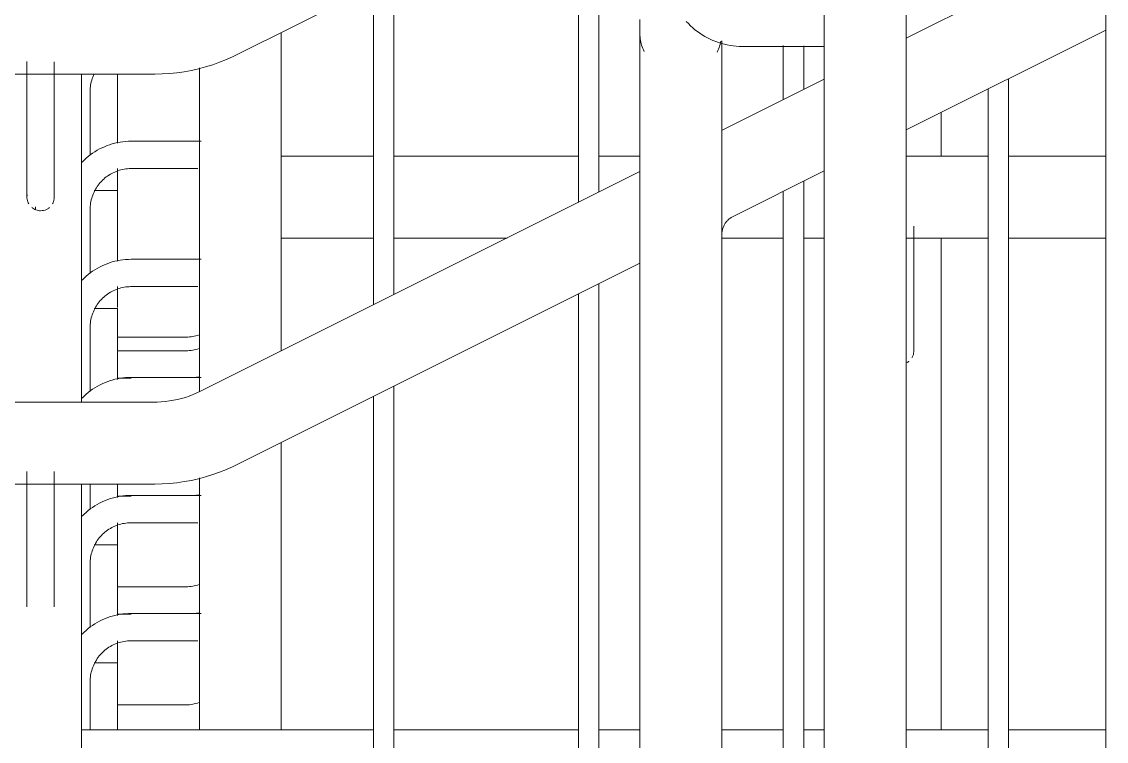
# Model space of a CAD drawing. Header units: millimetres. Extents: x -515342 to 330399, y -224905 to 507333.
# Drawn here: x 77352 to 77881, y 1952 to 2303 of the extents above; entities that cross this region are included whole.
import ezdxf

# ---------------------------------------------------------------- set-up
doc = ezdxf.new("R2010")
doc.units = ezdxf.units.MM
doc.layers.get('0').update_dxf_attribs({"lineweight": 0})
doc.layers.add('Ограждение', color=7, linetype='Continuous', lineweight=0)

# ---------------------------------------------------------------- blocks, each defined once
blk = doc.blocks.new('Ограждение - АР_Ограждение_Балясина_D40 доп поручень 700-V131-О_АР_Эскиз_Фасад 12-1 копия 1')
at = {"layer": 'Ограждение'}
for p, q in [((-104962.91, 169.91), (-104962.91, 191.32)), ((-104976.25, 101.67), (-104976.25, 135.86)), ((-104962.91, -110), (-104962.91, 130))]:
    blk.add_line(p, q, dxfattribs=at)
at = {"layer": 'Ограждение', "flags": 128}
blk.add_lwpolyline([(-104976.25, 75), (-104976.25, 75.02), (-104976.25, 75.09), (-104976.25, 75.19), (-104976.25, 75.34), (-104976.25, 75.53), (-104976.25, 75.76), (-104976.25, 76.04), (-104976.25, 76.35), (-104976.25, 76.71), (-104976.25, 77.11), (-104976.25, 77.54), (-104976.25, 78.01), (-104976.25, 78.52), (-104976.25, 79.07), (-104976.25, 79.66), (-104976.25, 80.28), (-104976.25, 80.93), (-104976.25, 81.62), (-104976.25, 82.34), (-104976.25, 83.09), (-104976.25, 83.87), (-104976.25, 84.68), (-104976.25, 85.51), (-104976.25, 86.37), (-104976.25, 87.26), (-104976.25, 88.17), (-104976.25, 89.1), (-104976.25, 90.05), (-104976.25, 91.02), (-104976.25, 92), (-104976.25, 93.01), (-104976.25, 94.02), (-104976.25, 95.05), (-104976.25, 96.09), (-104976.25, 97.13), (-104976.25, 98.19), (-104976.25, 99.25), (-104976.25, 100.31), (-104976.25, 101.38), (-104976.25, 101.67)], dxfattribs=at)
at = {"layer": 'Ограждение'}
for points, knots in [([(-104976.26, 75.44), (-104976.25, 75.2), (-104976.24, 74.7), (-104976.31, 73.97), (-104976.51, 73.04), (-104976.82, 72.25), (-104977.1, 71.74), (-104977.15, 71.65)], [0.4791667, 0.4791667, 0.4791667, 0.4791667, 0.5138889, 0.5486111, 0.5833333, 0.6527778, 0.6666667, 0.6666667, 0.6666667, 0.6666667]), ([(-104978.62, 69.9), (-104978.69, 69.84), (-104979.14, 69.47), (-104979.65, 69.17), (-104980.09, 68.96)], [0.77777778, 0.77777778, 0.77777778, 0.77777778, 0.79166667, 0.86111111, 0.86111111, 0.86111111, 0.86111111])]:
    blk.add_open_spline(points, degree=3, knots=knots, dxfattribs=at)
blk = doc.blocks.new('Ограждение - АР_Ограждение_Балясина_D40 доп поручень 700-V133-О_АР_Эскиз_Фасад 12-1 копия 1')
at = {"layer": 'Ограждение'}
for p, q in [((-105323.65, 356.67), (-105358.33, 356.67)), ((-105378.33, 316.7), (-105378.33, 320.7)), ((-105370.34, 275), (-105365, 275)), ((-105365, 268.37), (-105365, 275)), ((-105331.67, 81.67), (-105365, 81.67))]:
    blk.add_line(p, q, dxfattribs=at)
at = {"layer": 'Ограждение', "flags": 128}
for points in [[(-105358.33, 356.67), (-105359.67, 356.64), (-105361, 356.56), (-105362.32, 356.43), (-105363.64, 356.24), (-105364.96, 356), (-105366.26, 355.71), (-105367.55, 355.37), (-105368.82, 354.97), (-105370.08, 354.53), (-105371.31, 354.04), (-105372.53, 353.49), (-105373.73, 352.9), (-105374.9, 352.26), (-105376.04, 351.58), (-105377.15, 350.84), (-105378.24, 350.07), (-105379.29, 349.25), (-105380.31, 348.39), (-105381.3, 347.49), (-105382.25, 346.56)], [(-105325.17, 82.75), (-105325.93, 82.51), (-105326.7, 82.29), (-105327.48, 82.11), (-105328.27, 81.96), (-105329.06, 81.84), (-105329.85, 81.75), (-105330.65, 81.69), (-105331.45, 81.67), (-105331.67, 81.67)]]:
    blk.add_lwpolyline(points, dxfattribs=at)
blk = doc.blocks.new('Ограждение - АР_Ограждение_Балясина_D40 доп поручень 700-V134-О_АР_Эскиз_Фасад 12-1 копия 1')
at = {"layer": 'Ограждение'}
for p, q in [((-105324.05, 350.03), (-105358.33, 350.03)), ((-105358.33, 336.7), (-105325.73, 336.7)), ((-105378.33, 286.72), (-105378.33, 316.7)), ((-105376.36, 268.37), (-105365, 268.37)), ((-105365, 250), (-105365, 268.37)), ((-105331.67, 75.03), (-105365, 75.03)), ((-105365, 61.7), (-105358.33, 61.7)), ((-105326.36, 62.13), (-105325.04, 62.36))]:
    blk.add_line(p, q, dxfattribs=at)
at = {"layer": 'Ограждение', "flags": 128}
for points in [[(-105358.33, 350.03), (-105359.67, 350.01), (-105361, 349.93), (-105362.32, 349.79), (-105363.64, 349.61), (-105364.96, 349.37), (-105366.26, 349.08), (-105367.55, 348.74), (-105368.82, 348.34), (-105370.08, 347.9), (-105371.31, 347.4), (-105372.53, 346.86), (-105373.73, 346.27), (-105374.9, 345.63), (-105376.04, 344.94), (-105377.15, 344.21), (-105378.24, 343.44), (-105379.29, 342.62), (-105380.31, 341.76), (-105381.3, 340.86), (-105382.25, 339.92)], [(-105378.33, 316.7), (-105378.32, 317.5), (-105378.27, 318.3), (-105378.19, 319.09), (-105378.08, 319.89), (-105377.93, 320.67), (-105377.76, 321.45), (-105377.55, 322.23), (-105377.32, 322.99), (-105377.05, 323.75), (-105376.75, 324.49), (-105376.43, 325.22), (-105376.07, 325.94), (-105375.69, 326.64), (-105375.28, 327.32), (-105374.84, 327.99), (-105374.38, 328.64), (-105373.88, 329.28), (-105373.37, 329.89), (-105372.83, 330.48), (-105372.27, 331.05), (-105371.68, 331.59), (-105371.08, 332.12), (-105370.45, 332.61), (-105369.8, 333.08), (-105369.14, 333.53), (-105368.46, 333.95), (-105367.76, 334.34), (-105367.05, 334.7), (-105366.32, 335.04), (-105365.58, 335.34), (-105364.83, 335.62), (-105364.07, 335.86), (-105363.3, 336.07), (-105362.52, 336.26), (-105361.73, 336.41), (-105360.94, 336.53), (-105360.15, 336.62), (-105359.35, 336.67), (-105358.55, 336.7), (-105358.33, 336.7)], [(-105325.17, 76.12), (-105325.93, 75.87), (-105326.7, 75.66), (-105327.48, 75.48), (-105328.27, 75.32), (-105329.06, 75.2), (-105329.85, 75.12), (-105330.65, 75.06), (-105331.45, 75.03), (-105331.67, 75.03)]]:
    blk.add_lwpolyline(points, dxfattribs=at)
blk = doc.blocks.new('Ограждение - АР_Ограждение_Балясина_D40 доп поручень 700-V135-О_АР_Эскиз_Фасад 12-1 копия 1')
at = {"layer": 'Ограждение'}
for p, q in [((-105324.05, 292.43), (-105358.33, 292.43)), ((-105358.33, 279.1), (-105325.73, 279.1)), ((-105378.33, 250), (-105378.33, 259.1)), ((-105365, 176.27), (-105365, 210.01)), ((-105365, 153.17), (-105365, 163.93)), ((-105365, 4.1), (-105358.33, 4.1)), ((-105326.36, 4.53), (-105325.04, 4.76))]:
    blk.add_line(p, q, dxfattribs=at)
at = {"layer": 'Ограждение', "flags": 128}
for points in [[(-105358.33, 292.43), (-105359.67, 292.41), (-105361, 292.33), (-105362.32, 292.19), (-105363.64, 292.01), (-105364.96, 291.77), (-105366.26, 291.48), (-105367.55, 291.14), (-105368.82, 290.74), (-105370.08, 290.3), (-105371.31, 289.8), (-105372.53, 289.26), (-105373.73, 288.67), (-105374.9, 288.03), (-105376.04, 287.34), (-105377.15, 286.61), (-105378.24, 285.84), (-105379.29, 285.02), (-105380.31, 284.16), (-105381.3, 283.26), (-105382.25, 282.32)], [(-105378.33, 259.1), (-105378.32, 259.9), (-105378.27, 260.7), (-105378.19, 261.49), (-105378.08, 262.29), (-105377.93, 263.07), (-105377.76, 263.85), (-105377.55, 264.63), (-105377.32, 265.39), (-105377.05, 266.15), (-105376.75, 266.89), (-105376.43, 267.62), (-105376.07, 268.34), (-105375.69, 269.04), (-105375.28, 269.72), (-105374.84, 270.39), (-105374.38, 271.04), (-105373.88, 271.68), (-105373.37, 272.29), (-105372.83, 272.88), (-105372.27, 273.45), (-105371.68, 273.99), (-105371.08, 274.52), (-105370.45, 275.01), (-105369.8, 275.48), (-105369.14, 275.93), (-105368.46, 276.35), (-105367.76, 276.74), (-105367.05, 277.1), (-105366.32, 277.44), (-105365.58, 277.74), (-105364.83, 278.02), (-105364.07, 278.26), (-105363.3, 278.47), (-105362.52, 278.66), (-105361.73, 278.81), (-105360.94, 278.93), (-105360.15, 279.02), (-105359.35, 279.07), (-105358.55, 279.1), (-105358.33, 279.1)]]:
    blk.add_lwpolyline(points, dxfattribs=at)
blk = doc.blocks.new('Ограждение - АР_Ограждение_Балясина_D40 доп поручень 700-V136-О_АР_Эскиз_Фасад 12-1 копия 1')
at = {"layer": 'Ограждение'}
for p, q in [((-105378.33, 170.39), (-105378.33, 201.5)), ((-105376.36, 153.17), (-105365, 153.17)), ((-105365, 118.67), (-105365, 153.17)), ((-105405, 145.17), (-105405, 143.86)), ((-105365, 96.07), (-105365, 106.33)), ((-105331.67, -40.17), (-105365, -40.17)), ((-105326.36, -53.07), (-105325.04, -52.84)), ((-105365, -53.5), (-105358.33, -53.5))]:
    blk.add_line(p, q, dxfattribs=at)
at = {"layer": 'Ограждение', "flags": 128}
for points in [[(-105378.33, 201.5), (-105378.32, 202.3), (-105378.27, 203.1), (-105378.19, 203.89), (-105378.08, 204.69), (-105377.93, 205.47), (-105377.76, 206.25), (-105377.55, 207.03), (-105377.32, 207.79), (-105377.05, 208.55), (-105376.75, 209.29), (-105376.43, 210.02)], [(-105325.17, -39.08), (-105325.93, -39.33), (-105326.7, -39.54), (-105327.48, -39.72), (-105328.27, -39.88), (-105329.06, -40), (-105329.85, -40.08), (-105330.65, -40.14), (-105331.45, -40.17), (-105331.67, -40.17)]]:
    blk.add_lwpolyline(points, dxfattribs=at)
blk = doc.blocks.new('Ограждение - АР_Ограждение_Балясина_D40 доп поручень 700-V137-О_АР_Эскиз_Фасад 12-1 копия 1')
at = {"layer": 'Ограждение'}
for p, q in [((-105324.05, 177.23), (-105358.33, 177.23)), ((-105358.33, 163.9), (-105325.73, 163.9)), ((-105378.33, 112.79), (-105378.33, 143.9)), ((-105376.28, 95.57), (-105365, 95.57)), ((-105365, 61.07), (-105365, 95.57)), ((-105331.67, -97.77), (-105365, -97.77))]:
    blk.add_line(p, q, dxfattribs=at)
at = {"layer": 'Ограждение', "flags": 128}
for points in [[(-105358.33, 177.23), (-105359.67, 177.21), (-105361, 177.13), (-105362.32, 176.99), (-105363.64, 176.81), (-105364.96, 176.57), (-105366.26, 176.28), (-105367.55, 175.94), (-105368.82, 175.54), (-105370.08, 175.1), (-105371.31, 174.6), (-105372.53, 174.06), (-105373.73, 173.47), (-105374.9, 172.83), (-105376.04, 172.14), (-105377.15, 171.41), (-105378.24, 170.64), (-105379.29, 169.82), (-105380.31, 168.96), (-105381.3, 168.06), (-105382.25, 167.12)], [(-105378.33, 143.9), (-105378.32, 144.7), (-105378.27, 145.5), (-105378.19, 146.29), (-105378.08, 147.09), (-105377.93, 147.87), (-105377.76, 148.65), (-105377.55, 149.43), (-105377.32, 150.19), (-105377.05, 150.95), (-105376.75, 151.69), (-105376.43, 152.42), (-105376.07, 153.14), (-105375.69, 153.84), (-105375.28, 154.52), (-105374.84, 155.19), (-105374.38, 155.84), (-105373.88, 156.48), (-105373.37, 157.09), (-105372.83, 157.68), (-105372.27, 158.25), (-105371.68, 158.79), (-105371.08, 159.32), (-105370.45, 159.81), (-105369.8, 160.28), (-105369.14, 160.73), (-105368.46, 161.15), (-105367.76, 161.54), (-105367.05, 161.9), (-105366.32, 162.24), (-105365.58, 162.54), (-105364.83, 162.82), (-105364.07, 163.06), (-105363.3, 163.27), (-105362.52, 163.46), (-105361.73, 163.61), (-105360.94, 163.73), (-105360.15, 163.82), (-105359.35, 163.87), (-105358.55, 163.9), (-105358.33, 163.9)], [(-105325.17, -96.68), (-105325.93, -96.93), (-105326.7, -97.14), (-105327.48, -97.32), (-105328.27, -97.48), (-105329.06, -97.6), (-105329.85, -97.68), (-105330.65, -97.74), (-105331.45, -97.77), (-105331.67, -97.77)]]:
    blk.add_lwpolyline(points, dxfattribs=at)
blk = doc.blocks.new('Ограждение - АР_Ограждение_Балясина_D40 доп поручень 700-V138-О_АР_Эскиз_Фасад 12-1 копия 1')
at = {"layer": 'Ограждение'}
for p, q in [((-105324.05, 119.63), (-105358.33, 119.63)), ((-105358.33, 106.3), (-105325.73, 106.3)), ((-105378.33, 55.19), (-105378.33, 86.3)), ((-105365, 3.47), (-105365, 10.01)), ((-105365, -19.63), (-105365, -8.87)), ((-105331.67, -155.37), (-105365, -155.37)), ((-105365, -168.7), (-105331.67, -168.7))]:
    blk.add_line(p, q, dxfattribs=at)
at = {"layer": 'Ограждение', "flags": 128}
for points in [[(-105358.33, 119.63), (-105359.67, 119.61), (-105361, 119.53), (-105362.32, 119.39), (-105363.64, 119.21), (-105364.96, 118.97), (-105366.26, 118.68), (-105367.55, 118.34), (-105368.82, 117.94), (-105370.08, 117.5), (-105371.31, 117), (-105372.53, 116.46), (-105373.73, 115.87), (-105374.9, 115.23), (-105376.04, 114.54), (-105377.15, 113.81), (-105378.24, 113.04), (-105379.29, 112.22), (-105380.31, 111.36), (-105381.3, 110.46), (-105382.25, 109.52)], [(-105378.33, 86.3), (-105378.32, 87.1), (-105378.27, 87.9), (-105378.19, 88.69), (-105378.08, 89.49), (-105377.93, 90.27), (-105377.76, 91.05), (-105377.55, 91.83), (-105377.32, 92.59), (-105377.05, 93.35), (-105376.75, 94.09), (-105376.43, 94.82), (-105376.07, 95.54), (-105375.69, 96.24), (-105375.28, 96.92), (-105374.84, 97.59), (-105374.38, 98.24), (-105373.88, 98.88), (-105373.37, 99.49), (-105372.83, 100.08), (-105372.27, 100.65), (-105371.68, 101.19), (-105371.08, 101.72), (-105370.45, 102.21), (-105369.8, 102.68), (-105369.14, 103.13), (-105368.46, 103.55), (-105367.76, 103.94), (-105367.05, 104.3), (-105366.32, 104.64), (-105365.58, 104.94), (-105364.83, 105.22), (-105364.07, 105.46), (-105363.3, 105.67), (-105362.52, 105.86), (-105361.73, 106.01), (-105360.94, 106.13), (-105360.15, 106.22), (-105359.35, 106.27), (-105358.55, 106.3), (-105358.33, 106.3)], [(-105325.17, -154.28), (-105325.93, -154.53), (-105326.7, -154.74), (-105327.48, -154.92), (-105328.27, -155.08), (-105329.06, -155.2), (-105329.85, -155.28), (-105330.65, -155.34), (-105331.45, -155.37), (-105331.67, -155.37)], [(-105331.67, -168.7), (-105330.33, -168.67), (-105329, -168.59), (-105327.68, -168.46), (-105326.36, -168.27), (-105325.04, -168.04)]]:
    blk.add_lwpolyline(points, dxfattribs=at)
blk = doc.blocks.new('Ограждение - АР_Ограждение_Балясина_D40 доп поручень 700-V139-О_АР_Эскиз_Фасад 12-1 копия 1')
at = {"layer": 'Ограждение'}
for p, q in [((-105324.05, 62.03), (-105358.33, 62.03)), ((-105378.33, -2.41), (-105378.33, 10.02)), ((-105376.28, -19.63), (-105365, -19.63)), ((-105365, -54.13), (-105365, -19.63)), ((-105365, -77.23), (-105365, -66.47)), ((-105331.67, -212.97), (-105365, -212.97)), ((-105365, -226.3), (-105331.67, -226.3))]:
    blk.add_line(p, q, dxfattribs=at)
at = {"layer": 'Ограждение', "flags": 128}
for points in [[(-105358.33, 62.03), (-105359.67, 62.01), (-105361, 61.93), (-105362.32, 61.79), (-105363.64, 61.61), (-105364.96, 61.37), (-105366.26, 61.08), (-105367.55, 60.74), (-105368.82, 60.34), (-105370.08, 59.9), (-105371.31, 59.4), (-105372.53, 58.86), (-105373.73, 58.27), (-105374.9, 57.63), (-105376.04, 56.94), (-105377.15, 56.21), (-105378.24, 55.44), (-105379.29, 54.62), (-105380.31, 53.76), (-105381.3, 52.86), (-105382.25, 51.92)], [(-105325.17, -211.88), (-105325.93, -212.13), (-105326.7, -212.34), (-105327.48, -212.52), (-105328.27, -212.68), (-105329.06, -212.8), (-105329.85, -212.88), (-105330.65, -212.94), (-105331.45, -212.97), (-105331.67, -212.97)], [(-105331.67, -226.3), (-105330.33, -226.27), (-105329, -226.19), (-105327.68, -226.06), (-105326.36, -225.87), (-105325.04, -225.64)]]:
    blk.add_lwpolyline(points, dxfattribs=at)
blk = doc.blocks.new('Ограждение - АР_Ограждение_Балясина_D40 доп поручень 700-V140-О_АР_Эскиз_Фасад 12-1 копия 1')
at = {"layer": 'Ограждение'}
for p, q in [((-105324.05, 4.43), (-105358.33, 4.43)), ((-105358.33, -8.9), (-105325.73, -8.9)), ((-105378.33, -60.01), (-105378.33, -28.9)), ((-105376.28, -77.23), (-105365, -77.23)), ((-105365, -110), (-105365, -77.23)), ((-105331.67, -270.57), (-105365, -270.57)), ((-105365, -283.9), (-105331.67, -283.9))]:
    blk.add_line(p, q, dxfattribs=at)
at = {"layer": 'Ограждение', "flags": 128}
for points in [[(-105358.33, 4.43), (-105359.67, 4.41), (-105361, 4.33), (-105362.32, 4.19), (-105363.64, 4.01), (-105364.96, 3.77), (-105366.26, 3.48), (-105367.55, 3.14), (-105368.82, 2.74), (-105370.08, 2.3), (-105371.31, 1.8), (-105372.53, 1.26), (-105373.73, 0.67), (-105374.9, 0.03), (-105376.04, -0.66), (-105377.15, -1.39), (-105378.24, -2.16), (-105379.29, -2.98), (-105380.31, -3.84), (-105381.3, -4.74), (-105382.25, -5.68)], [(-105378.33, -28.9), (-105378.32, -28.1), (-105378.27, -27.3), (-105378.19, -26.51), (-105378.08, -25.71), (-105377.93, -24.93), (-105377.76, -24.15), (-105377.55, -23.37), (-105377.32, -22.61), (-105377.05, -21.85), (-105376.75, -21.11), (-105376.43, -20.38), (-105376.07, -19.66), (-105375.69, -18.96), (-105375.28, -18.28), (-105374.84, -17.61), (-105374.38, -16.96), (-105373.88, -16.32), (-105373.37, -15.71), (-105372.83, -15.12), (-105372.27, -14.55), (-105371.68, -14.01), (-105371.08, -13.48), (-105370.45, -12.99), (-105369.8, -12.52), (-105369.14, -12.07), (-105368.46, -11.65), (-105367.76, -11.26), (-105367.05, -10.9), (-105366.32, -10.56), (-105365.58, -10.26), (-105364.83, -9.98), (-105364.07, -9.74), (-105363.3, -9.53), (-105362.52, -9.34), (-105361.73, -9.19), (-105360.94, -9.07), (-105360.15, -8.98), (-105359.35, -8.93), (-105358.55, -8.9), (-105358.33, -8.9)], [(-105325.17, -269.48), (-105325.93, -269.73), (-105326.7, -269.94), (-105327.48, -270.12), (-105328.27, -270.28), (-105329.06, -270.4), (-105329.85, -270.48), (-105330.65, -270.54), (-105331.45, -270.57), (-105331.67, -270.57)], [(-105331.67, -283.9), (-105330.33, -283.87), (-105329, -283.79), (-105327.68, -283.66), (-105326.36, -283.47), (-105325.04, -283.24)]]:
    blk.add_lwpolyline(points, dxfattribs=at)
blk = doc.blocks.new('Ограждение - АР_Ограждение_Балясина_D40 доп поручень 700-V141-О_АР_Эскиз_Фасад 12-1 копия 1')
at = {"layer": 'Ограждение'}
for p, q in [((-105324.05, -53.17), (-105358.33, -53.17)), ((-105358.33, -66.5), (-105325.73, -66.5)), ((-105378.33, -110), (-105378.33, -86.5)), ((-105365, -192.43), (-105365, -150))]:
    blk.add_line(p, q, dxfattribs=at)
at = {"layer": 'Ограждение', "flags": 128}
for points in [[(-105358.33, -53.17), (-105359.67, -53.19), (-105361, -53.27), (-105362.32, -53.41), (-105363.64, -53.59), (-105364.96, -53.83), (-105366.26, -54.12), (-105367.55, -54.46), (-105368.82, -54.86), (-105370.08, -55.3), (-105371.31, -55.8), (-105372.53, -56.34), (-105373.73, -56.93), (-105374.9, -57.57), (-105376.04, -58.26), (-105377.15, -58.99), (-105378.24, -59.76), (-105379.29, -60.58), (-105380.31, -61.44), (-105381.3, -62.34), (-105382.25, -63.28)], [(-105378.33, -86.5), (-105378.32, -85.7), (-105378.27, -84.9), (-105378.19, -84.11), (-105378.08, -83.31), (-105377.93, -82.53), (-105377.76, -81.75), (-105377.55, -80.97), (-105377.32, -80.21), (-105377.05, -79.45), (-105376.75, -78.71), (-105376.43, -77.98), (-105376.07, -77.26), (-105375.69, -76.56), (-105375.28, -75.88), (-105374.84, -75.21), (-105374.38, -74.56), (-105373.88, -73.92), (-105373.37, -73.31), (-105372.83, -72.72), (-105372.27, -72.15), (-105371.68, -71.61), (-105371.08, -71.08), (-105370.45, -70.59), (-105369.8, -70.12), (-105369.14, -69.67), (-105368.46, -69.25), (-105367.76, -68.86), (-105367.05, -68.5), (-105366.32, -68.16), (-105365.58, -67.86), (-105364.83, -67.58), (-105364.07, -67.34), (-105363.3, -67.13), (-105362.52, -66.94), (-105361.73, -66.79), (-105360.94, -66.67), (-105360.15, -66.58), (-105359.35, -66.53), (-105358.55, -66.5), (-105358.33, -66.5)]]:
    blk.add_lwpolyline(points, dxfattribs=at)
blk = doc.blocks.new('Ограждение - Ограждение-9721698-О_АР_Эскиз_Фасад 12-1 копия 1')
for name in ['Ограждение - АР_Ограждение_Балясина_D40 доп поручень 700-V133-О_АР_Эскиз_Фасад 12-1 копия 1', 'Ограждение - АР_Ограждение_Балясина_D40 доп поручень 700-V134-О_АР_Эскиз_Фасад 12-1 копия 1', 'Ограждение - АР_Ограждение_Балясина_D40 доп поручень 700-V131-О_АР_Эскиз_Фасад 12-1 копия 1', 'Ограждение - АР_Ограждение_Балясина_D40 доп поручень 700-V135-О_АР_Эскиз_Фасад 12-1 копия 1', 'Ограждение - АР_Ограждение_Балясина_D40 доп поручень 700-V136-О_АР_Эскиз_Фасад 12-1 копия 1', 'Ограждение - АР_Ограждение_Балясина_D40 доп поручень 700-V137-О_АР_Эскиз_Фасад 12-1 копия 1', 'Ограждение - АР_Ограждение_Балясина_D40 доп поручень 700-V138-О_АР_Эскиз_Фасад 12-1 копия 1', 'Ограждение - АР_Ограждение_Балясина_D40 доп поручень 700-V139-О_АР_Эскиз_Фасад 12-1 копия 1', 'Ограждение - АР_Ограждение_Балясина_D40 доп поручень 700-V140-О_АР_Эскиз_Фасад 12-1 копия 1', 'Ограждение - АР_Ограждение_Балясина_D40 доп поручень 700-V141-О_АР_Эскиз_Фасад 12-1 копия 1']:
    blk.add_blockref(name, (0, 0))
blk = doc.blocks.new('Тип верхнего поручня - Верхний поручень_Внутренний_-9721785-О_АР_Эскиз_Фасад 12-1 копия 1')
at = {"layer": 'Ограждение'}
for p, q in [((-105285, 74.97), (-105285, 230.28)), ((-105325, 213.03), (-105325, 55.07)), ((-105285, -110), (-105285, 30.28)), ((-105325, 13.03), (-105325, -110))]:
    blk.add_line(p, q, dxfattribs=at)
blk = doc.blocks.new('Тип перил - Перила_Внутренний_-9721806-О_АР_Эскиз_Фасад 12-1 копия 1')
at = {"layer": 'Ограждение'}
for p, q in [((-105239.87, 170), (-105255, 170)), ((-105139.87, 170), (-105230.13, 170)), ((-105110, 170), (-105130.13, 170)), ((-104939.87, 170), (-104980, 170)), ((-104882.5, 170), (-104930.13, 170)), ((-105255, 130), (-105239.87, 130)), ((-105230.13, 130), (-105174.81, 130)), ((-105070, 130), (-105039.87, 130)), ((-105030.13, 130), (-105020, 130)), ((-104980, 130), (-104939.87, 130)), ((-104930.13, 130), (-104882.5, 130))]:
    blk.add_line(p, q, dxfattribs=at)
at = {"layer": 'Ограждение', "flags": 128}
for points in [[(-105285, 170), (-105283.68, 170), (-105282.02, 170), (-105280.31, 170), (-105278.57, 170), (-105276.78, 170), (-105274.97, 170), (-105273.12, 170), (-105271.24, 170), (-105269.34, 170), (-105267.41, 170), (-105265.46, 170), (-105263.5, 170), (-105261.52, 170), (-105259.53, 170), (-105257.54, 170), (-105255.54, 170), (-105255, 170)], [(-105255, 130), (-105257, 130), (-105259, 130), (-105260.99, 130), (-105262.97, 130), (-105264.93, 130), (-105266.89, 130), (-105268.82, 130), (-105270.73, 130), (-105272.61, 130), (-105274.47, 130), (-105276.3, 130), (-105278.09, 130), (-105279.84, 130), (-105281.56, 130), (-105283.23, 130), (-105284.86, 130)]]:
    blk.add_lwpolyline(points, dxfattribs=at)
blk = doc.blocks.new('Тип верхнего поручня - Верхний поручень_Внутренний_-9726612-О_АР_Эскиз_Фасад 12-1 копия 1')
at = {"layer": 'Ограждение'}
for p, q in [((-105239.87, -110), (-105382.5, -110)), ((-105139.87, -110), (-105230.13, -110)), ((-105110, -110), (-105130.13, -110)), ((-105039.87, -110), (-105070, -110)), ((-105019.92, -110), (-105030.13, -110)), ((-104939.87, -110), (-104980, -110)), ((-104882.27, -110), (-104930.13, -110))]:
    blk.add_line(p, q, dxfattribs=at)
blk = doc.blocks.new('Ограждение - АР_Ограждение_Балясина_10-V168-О_АР_Эскиз_Фасад 12-1 копия 1')
at = {"layer": 'Ограждение'}
for p, q in [((-104830, -357.5), (-104830, 257.78)), ((-104840, 252.78), (-104840, -362.5))]:
    blk.add_line(p, q, dxfattribs=at)
blk = doc.blocks.new('Ограждение - АР_Ограждение_Балясина_10-V169-О_АР_Эскиз_Фасад 12-1 копия 1')
at = {"layer": 'Ограждение'}
for p, q in [((-105040, 223.98), (-105040, 197.47)), ((-105030, 202.46), (-105030, 223.76)), ((-105030, -214.64), (-105030, 157.78)), ((-105040, 152.78), (-105040, -214.9))]:
    blk.add_line(p, q, dxfattribs=at)
blk = doc.blocks.new('Ограждение - АР_Ограждение_Балясина_10-V170-О_АР_Эскиз_Фасад 12-1 копия 1')
at = {"layer": 'Ограждение'}
for p, q in [((-105130, 152.37), (-105130, 307.78)), ((-105140, 302.78), (-105140, 147.38)), ((-105130, -507.5), (-105130, 107.78)), ((-105140, 102.78), (-105140, -512.5))]:
    blk.add_line(p, q, dxfattribs=at)
blk = doc.blocks.new('Ограждение - АР_Ограждение_Балясина_10-V171-О_АР_Эскиз_Фасад 12-1 копия 1')
at = {"layer": 'Ограждение'}
for p, q in [((-105230, 102.44), (-105230, 257.78)), ((-105240, 252.78), (-105240, 97.45)), ((-105230, -557.5), (-105230, 57.78)), ((-105240, 52.78), (-105240, -562.5))]:
    blk.add_line(p, q, dxfattribs=at)
blk = doc.blocks.new('Ограждение - АР_Ограждение_Балясина_D40 доп поручень 700_900-V172-О_АР_Эскиз_Фасад 12-1 копия 1')
at = {"layer": 'Ограждение'}
for p, q in [((-105409.17, 216.08), (-105409.17, 180)), ((-105395.83, 180), (-105395.83, 216.03)), ((-105382.5, 50), (-105382.5, 210.02)), ((-105409.17, 16.08), (-105409.17, -20)), ((-105395.83, -20), (-105395.83, 16.03)), ((-105382.5, -650), (-105382.5, 10.02))]:
    blk.add_line(p, q, dxfattribs=at)
at = {"layer": 'Ограждение', "flags": 128}
for points in [[(-105409.17, 180), (-105409.17, 178.8), (-105409.17, 177.6), (-105409.17, 176.41), (-105409.17, 175.22), (-105409.17, 174.04), (-105409.17, 172.87), (-105409.17, 171.71), (-105409.17, 170.56), (-105409.17, 169.43), (-105409.17, 168.32), (-105409.17, 167.22), (-105409.17, 166.15), (-105409.17, 165.09), (-105409.17, 164.06), (-105409.17, 163.06), (-105409.17, 162.08), (-105409.17, 161.14), (-105409.17, 160.22), (-105409.17, 159.33), (-105409.17, 158.48), (-105409.17, 157.66), (-105409.17, 156.88), (-105409.17, 156.13), (-105409.17, 155.42), (-105409.17, 154.76), (-105409.17, 154.13), (-105409.17, 153.54), (-105409.17, 153), (-105409.17, 152.5), (-105409.17, 152.04), (-105409.17, 151.63), (-105409.17, 151.26), (-105409.17, 150.94), (-105409.17, 150.66), (-105409.17, 150.44), (-105409.17, 150.26), (-105409.17, 150.12), (-105409.17, 150.04), (-105409.17, 150)], [(-105395.83, 150), (-105395.83, 150.02), (-105395.83, 150.1), (-105395.83, 150.22), (-105395.83, 150.38), (-105395.83, 150.6), (-105395.83, 150.86), (-105395.83, 151.17), (-105395.83, 151.52), (-105395.83, 151.92), (-105395.83, 152.37), (-105395.83, 152.86), (-105395.83, 153.39), (-105395.83, 153.97), (-105395.83, 154.58), (-105395.83, 155.24), (-105395.83, 155.94), (-105395.83, 156.67), (-105395.83, 157.45), (-105395.83, 158.25), (-105395.83, 159.1), (-105395.83, 159.98), (-105395.83, 160.89), (-105395.83, 161.83), (-105395.83, 162.79), (-105395.83, 163.79), (-105395.83, 164.81), (-105395.83, 165.86), (-105395.83, 166.93), (-105395.83, 168.02), (-105395.83, 169.13), (-105395.83, 170.26), (-105395.83, 171.4), (-105395.83, 172.55), (-105395.83, 173.72), (-105395.83, 174.9), (-105395.83, 176.09), (-105395.83, 177.28), (-105395.83, 178.48), (-105395.83, 179.68), (-105395.83, 180)], [(-105409.17, -20), (-105409.17, -21.2), (-105409.17, -22.4), (-105409.17, -23.59), (-105409.17, -24.78), (-105409.17, -25.96), (-105409.17, -27.13), (-105409.17, -28.29), (-105409.17, -29.44), (-105409.17, -30.57), (-105409.17, -31.68), (-105409.17, -32.78), (-105409.17, -33.85), (-105409.17, -34.91), (-105409.17, -35.94), (-105409.17, -36.94), (-105409.17, -37.92), (-105409.17, -38.86), (-105409.17, -39.78), (-105409.17, -40.67), (-105409.17, -41.52), (-105409.17, -42.34), (-105409.17, -43.12), (-105409.17, -43.87), (-105409.17, -44.58), (-105409.17, -45.24), (-105409.17, -45.87), (-105409.17, -46.46), (-105409.17, -47), (-105409.17, -47.5), (-105409.17, -47.96), (-105409.17, -48.37), (-105409.17, -48.74), (-105409.17, -49.06), (-105409.17, -49.34), (-105409.17, -49.56), (-105409.17, -49.74), (-105409.17, -49.88), (-105409.17, -49.96), (-105409.17, -50)], [(-105395.83, -50), (-105395.83, -49.98), (-105395.83, -49.9), (-105395.83, -49.78), (-105395.83, -49.62), (-105395.83, -49.4), (-105395.83, -49.14), (-105395.83, -48.83), (-105395.83, -48.48), (-105395.83, -48.08), (-105395.83, -47.63), (-105395.83, -47.14), (-105395.83, -46.61), (-105395.83, -46.03), (-105395.83, -45.42), (-105395.83, -44.76), (-105395.83, -44.06), (-105395.83, -43.33), (-105395.83, -42.55), (-105395.83, -41.75), (-105395.83, -40.9), (-105395.83, -40.02), (-105395.83, -39.11), (-105395.83, -38.17), (-105395.83, -37.21), (-105395.83, -36.21), (-105395.83, -35.19), (-105395.83, -34.14), (-105395.83, -33.07), (-105395.83, -31.98), (-105395.83, -30.87), (-105395.83, -29.74), (-105395.83, -28.6), (-105395.83, -27.45), (-105395.83, -26.28), (-105395.83, -25.1), (-105395.83, -23.91), (-105395.83, -22.72), (-105395.83, -21.52), (-105395.83, -20.32), (-105395.83, -20)]]:
    blk.add_lwpolyline(points, dxfattribs=at)
at = {"layer": 'Ограждение'}
for points, knots in [([(-105408.27, 146.66), (-105408.46, 146.99), (-105408.79, 147.7), (-105409.06, 148.69), (-105409.16, 149.55), (-105409.17, 150.3), (-105409.12, 150.79), (-105409.09, 151.02)], [0.3333333, 0.3333333, 0.3333333, 0.3333333, 0.3888889, 0.4444444, 0.4791667, 0.5138889, 0.5486111, 0.5486111, 0.5486111, 0.5486111]), ([(-105395.94, 151.17), (-105395.89, 150.93), (-105395.84, 150.45), (-105395.83, 149.7), (-105395.9, 148.97), (-105396.1, 148.04), (-105396.41, 147.25), (-105396.69, 146.74), (-105396.73, 146.65)], [0.4444444, 0.4444444, 0.4444444, 0.4444444, 0.4791667, 0.5138889, 0.5486111, 0.5833333, 0.6527778, 0.6666667, 0.6666667, 0.6666667, 0.6666667]), ([(-105398.21, 144.9), (-105398.28, 144.84), (-105398.73, 144.47), (-105400.08, 143.65), (-105401.49, 143.35), (-105402.5, 143.33)], [0.7777778, 0.7777778, 0.7777778, 0.7777778, 0.7916667, 0.8611111, 1, 1, 1, 1])]:
    blk.add_open_spline(points, degree=3, knots=knots, dxfattribs=at)
blk.add_open_spline([(-105402.5, 143.33), (-105403.31, 143.34), (-105404.83, 143.61), (-105406.2, 144.4), (-105406.79, 144.9)], degree=3, dxfattribs=at)
blk = doc.blocks.new('Ограждение - Ограждение-9728431-О_АР_Эскиз_Фасад 12-1 копия 1')
for name, p in [('Ограждение - АР_Ограждение_Балясина_10-V168-О_АР_Эскиз_Фасад 12-1 копия 1', (-100, -50)), ('Ограждение - АР_Ограждение_Балясина_10-V169-О_АР_Эскиз_Фасад 12-1 копия 1', (0, 0)), ('Ограждение - АР_Ограждение_Балясина_10-V170-О_АР_Эскиз_Фасад 12-1 копия 1', (0, 0)), ('Ограждение - АР_Ограждение_Балясина_10-V171-О_АР_Эскиз_Фасад 12-1 копия 1', (0, 0)), ('Ограждение - АР_Ограждение_Балясина_D40 доп поручень 700_900-V172-О_АР_Эскиз_Фасад 12-1 копия 1', (0, 0))]:
    blk.add_blockref(name, p)
blk = doc.blocks.new('Тип перил - Перила_Внутренний_-9728852-О_АР_Эскиз_Фасад 12-1 копия 1')
at = {"layer": 'Ограждение'}
for p, q in [((-105306.55, 219.5), (-105110, 317.78)), ((-106530, 210), (-105346.8, 210))]:
    blk.add_line(p, q, dxfattribs=at)
at = {"layer": 'Ограждение', "flags": 128}
blk.add_lwpolyline([(-105346.8, 210), (-105343.2, 210.07), (-105339.61, 210.29), (-105336.03, 210.65), (-105332.46, 211.15), (-105328.92, 211.79), (-105325.41, 212.58), (-105321.93, 213.51), (-105318.49, 214.57), (-105315.1, 215.77), (-105311.76, 217.1), (-105308.47, 218.57), (-105306.55, 219.5)], dxfattribs=at)
blk = doc.blocks.new('Тип перил - Перила_Внутренний_-9728893-О_АР_Эскиз_Фасад 12-1 копия 1')
at = {"layer": 'Ограждение'}
for p, q in [((-105110, 162.5), (-105324.44, 55.28)), ((-105066.03, 139.76), (-105064.47, 140.54)), ((-105306.55, 19.5), (-105110, 117.78)), ((-105346.8, 50), (-106530, 50)), ((-106530, 10), (-105346.8, 10))]:
    blk.add_line(p, q, dxfattribs=at)
at = {"layer": 'Ограждение', "flags": 128}
for points in [[(-105324.44, 55.28), (-105326.25, 54.42), (-105328.09, 53.63), (-105329.96, 52.92), (-105331.85, 52.29), (-105333.77, 51.73), (-105335.71, 51.25), (-105337.67, 50.84), (-105339.65, 50.51), (-105341.63, 50.27), (-105343.62, 50.1), (-105345.62, 50.01), (-105346.8, 50)], [(-105346.8, 10), (-105343.2, 10.07), (-105339.61, 10.29), (-105336.03, 10.65), (-105332.46, 11.15), (-105328.92, 11.79), (-105325.41, 12.58), (-105321.93, 13.51), (-105318.49, 14.57), (-105315.1, 15.77), (-105311.76, 17.1), (-105308.47, 18.57), (-105306.55, 19.5)]]:
    blk.add_lwpolyline(points, dxfattribs=at)
blk = doc.blocks.new('Ограждение - АР_Ограждение_Балясина_D40 доп поручень 700_900-10261106-О_АР_Эскиз_Фасад 12-1 копия 1')
at = {"layer": 'Ограждение'}
blk.add_line((-104882.5, -563.75), (-104882.5, 805.2), dxfattribs=at)
blk = doc.blocks.new('Ограждение - АР_Ограждение_Балясина_D40 доп поручень 700_900-10261104-О_АР_Эскиз_Фасад 12-1 копия 1')
at = {"layer": 'Ограждение'}
blk.add_line((-105020, 223.53), (-105060, 223.53), dxfattribs=at)
at = {"layer": 'Ограждение', "flags": 128}
blk.add_lwpolyline([(-105060, 223.53), (-105061.47, 223.56), (-105062.93, 223.65), (-105064.39, 223.8), (-105065.84, 224), (-105067.28, 224.26), (-105068.72, 224.58), (-105070.13, 224.96), (-105071.53, 225.39), (-105072.92, 225.88), (-105074.28, 226.43), (-105075.62, 227.03), (-105076.93, 227.68), (-105078.22, 228.38), (-105079.48, 229.13), (-105080.7, 229.94), (-105081.9, 230.79), (-105083.06, 231.69), (-105084.18, 232.63), (-105085.26, 233.62), (-105086.3, 234.65), (-105087.3, 235.73)], dxfattribs=at)
blk = doc.blocks.new('Ограждение - АР_Ограждение_Балясина_D40 доп поручень 700_900-V198-О_АР_Эскиз_Фасад 12-1 копия 1')
at = {"layer": 'Ограждение'}
for p, q in [((-105020, 146.39), (-105020, 153.75)), ((-104980, 153.75), (-104980, 146.39))]:
    blk.add_line(p, q, dxfattribs=at)
blk = doc.blocks.new('Ограждение - Ограждение-9728925-О_АР_Эскиз_Фасад 12-1 копия 1')
for name in ['Ограждение - АР_Ограждение_Балясина_D40 доп поручень 700_900-10261104-О_АР_Эскиз_Фасад 12-1 копия 1', 'Ограждение - АР_Ограждение_Балясина_D40 доп поручень 700_900-10261106-О_АР_Эскиз_Фасад 12-1 копия 1', 'Ограждение - АР_Ограждение_Балясина_D40 доп поручень 700_900-V198-О_АР_Эскиз_Фасад 12-1 копия 1']:
    blk.add_blockref(name, (0, 0))
blk = doc.blocks.new('Тип верхнего поручня - Верхний поручень_Внутренний_-9729062-О_АР_Эскиз_Фасад 12-1 копия 1')
at = {"layer": 'Ограждение'}
for p, q in [((-105020, 399.27), (-105020, -207.33)), ((-104980, -207.33), (-104980, 399.27))]:
    blk.add_line(p, q, dxfattribs=at)
blk = doc.blocks.new('Тип перил - Перила_Внутренний_-9729076-О_АР_Эскиз_Фасад 12-1 копия 1')
at = {"layer": 'Ограждение'}
for p, q in [((-105110, 226.83), (-105110, -512.61)), ((-105070, -512.61), (-105070, 226.21))]:
    blk.add_line(p, q, dxfattribs=at)
at = {"layer": 'Ограждение', "flags": 128}
for points in [[(-105110, 230), (-105110, 230.06), (-105110, 230.22), (-105110, 230.5), (-105110, 230.89), (-105110, 231.4), (-105110, 232.01), (-105110, 232.73), (-105110, 233.55), (-105110, 234.49), (-105110, 235.53), (-105110, 236.67)], [(-105110, 230), (-105110, 229.98), (-105110, 229.9), (-105110, 229.78), (-105110, 229.62), (-105110, 229.4), (-105110, 229.14), (-105110, 228.83), (-105110, 228.48), (-105110, 228.08), (-105110, 227.63), (-105110, 227.14), (-105110, 226.83)], [(-105107.91, 221.09), (-105108.25, 221.82), (-105108.56, 222.55), (-105108.84, 223.3), (-105109.1, 224.06), (-105109.32, 224.83), (-105109.51, 225.6), (-105109.67, 226.39), (-105109.8, 227.18), (-105109.9, 227.97), (-105109.96, 228.77), (-105110, 229.57), (-105110, 230)], [(-105070.4, 226.03), (-105070.57, 225.25), (-105070.78, 224.47), (-105071.02, 223.71), (-105071.28, 222.95), (-105071.58, 222.21), (-105071.9, 221.48), (-105072.26, 220.76)]]:
    blk.add_lwpolyline(points, dxfattribs=at)
blk = doc.blocks.new('Тип перил - Перила_Внутренний_-9729090-О_АР_Эскиз_Фасад 12-1 копия 1')
at = {"layer": 'Ограждение'}
for p, q in [((-104882.5, 276.25), (-104980, 227.5)), ((-104980, 182.78), (-104882.5, 231.53)), ((-105020, 207.5), (-105070.04, 182.48)), ((-105064.47, 140.54), (-105020, 162.78))]:
    blk.add_line(p, q, dxfattribs=at)
at = {"layer": 'Ограждение', "flags": 128}
blk.add_lwpolyline([(-105070, 131.6), (-105069.99, 132), (-105069.97, 132.4), (-105069.93, 132.8), (-105069.87, 133.19), (-105069.8, 133.58), (-105069.71, 133.98), (-105069.61, 134.36), (-105069.49, 134.74), (-105069.36, 135.12), (-105069.21, 135.49), (-105069.05, 135.86), (-105068.87, 136.22), (-105068.68, 136.57), (-105068.47, 136.91), (-105068.25, 137.24), (-105068.02, 137.57), (-105067.78, 137.89), (-105067.52, 138.19), (-105067.25, 138.49), (-105066.97, 138.77), (-105066.67, 139.04), (-105066.37, 139.31), (-105066.06, 139.55), (-105065.74, 139.79), (-105065.4, 140.01), (-105065.06, 140.22), (-105064.71, 140.42), (-105064.47, 140.54)], dxfattribs=at)
blk = doc.blocks.new('СД_Люблино_Фасады_rvt-1-О_АР_Эскиз_Фасад 12-1 копия 1')
at = {"layer": 'Ограждение', "lineweight": 9}
for name in ['Тип верхнего поручня - Верхний поручень_Внутренний_-9729062-О_АР_Эскиз_Фасад 12-1 копия 1', 'Ограждение - Ограждение-9728431-О_АР_Эскиз_Фасад 12-1 копия 1', 'Ограждение - Ограждение-9728925-О_АР_Эскиз_Фасад 12-1 копия 1', 'Тип перил - Перила_Внутренний_-9728852-О_АР_Эскиз_Фасад 12-1 копия 1', 'Тип перил - Перила_Внутренний_-9729076-О_АР_Эскиз_Фасад 12-1 копия 1', 'Тип верхнего поручня - Верхний поручень_Внутренний_-9721785-О_АР_Эскиз_Фасад 12-1 копия 1', 'Ограждение - Ограждение-9721698-О_АР_Эскиз_Фасад 12-1 копия 1', 'Тип перил - Перила_Внутренний_-9728893-О_АР_Эскиз_Фасад 12-1 копия 1', 'Тип перил - Перила_Внутренний_-9729090-О_АР_Эскиз_Фасад 12-1 копия 1', 'Тип перил - Перила_Внутренний_-9721806-О_АР_Эскиз_Фасад 12-1 копия 1', 'Тип верхнего поручня - Верхний поручень_Внутренний_-9726612-О_АР_Эскиз_Фасад 12-1 копия 1']:
    blk.add_blockref(name, (0, 0), dxfattribs=at)

msp = doc.modelspace()

# ---------------------------------------------------------------- block references
msp.add_blockref('СД_Люблино_Фасады_rvt-1-О_АР_Эскиз_Фасад 12-1 копия 1', (182763.6864, 2067.7355))

doc.saveas('drawing.dxf')
